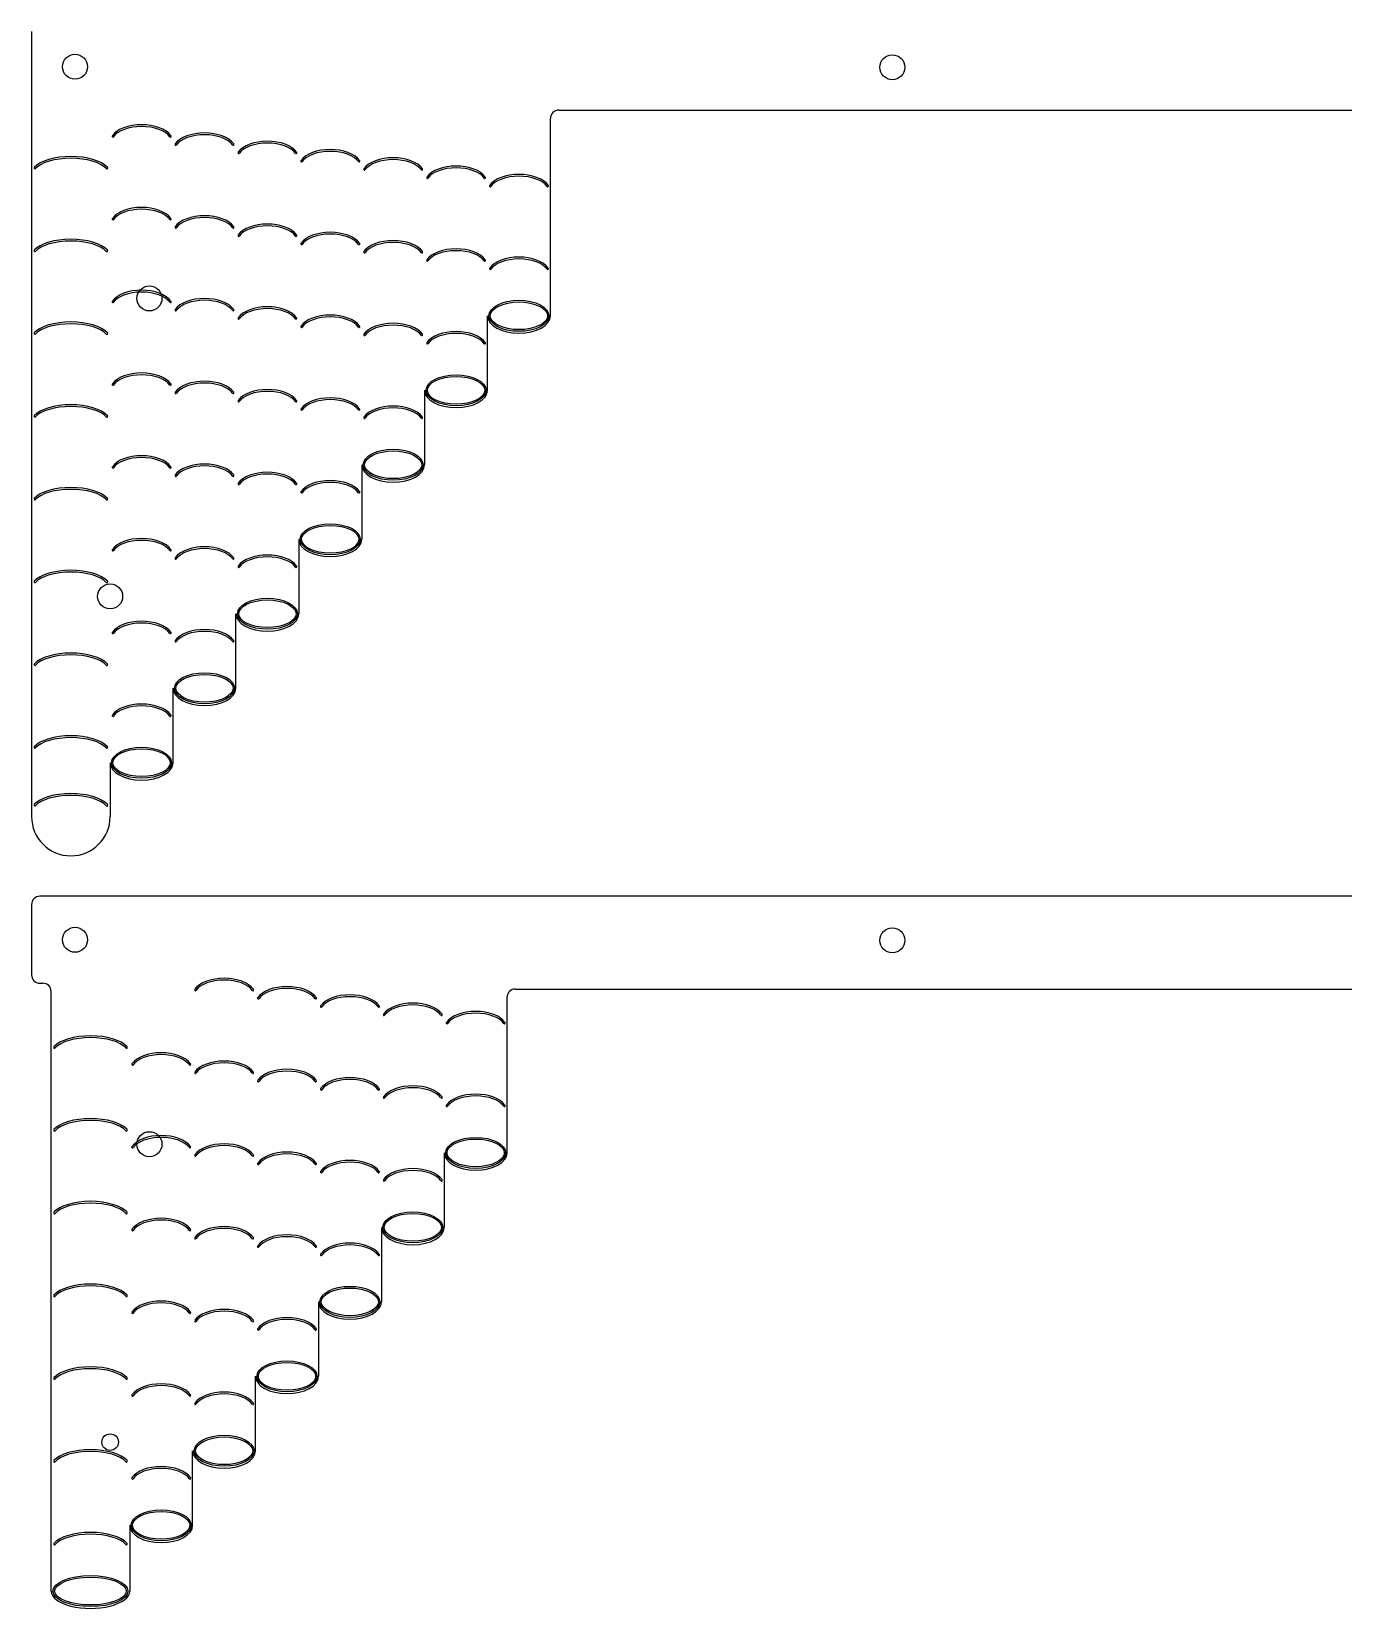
# Model space of a CAD drawing. Header units: millimetres. Extents: x -952 to 939, y -633 to 632.
# Drawn here: x -498.5 to -340, y -313.4 to -122.8 of the extents above; entities that cross this region are included whole.
import ezdxf

# ---------------------------------------------------------------- set-up
doc = ezdxf.new("R2010")
doc.units = ezdxf.units.MM
doc.layers.get('0').update_dxf_attribs({"lineweight": 25, "true_color": 0xffffff})
for name, color, linetype, lineweight, true_color in [('brass', 7, 'Continuous', 25, 0x000000), ('f1', 7, 'Continuous', 25, 0x000000), ('f2', 7, 'Continuous', 25, 0x000000)]:
    doc.layers.add(name, color=color, linetype=linetype, lineweight=lineweight, true_color=true_color)

msp = doc.modelspace()

# ---------------------------------------------------------------- linework, layer by layer
msp.add_line((-440.03, -238.53), (-251.17, -238.53))
for centre, radius in [((-493.25, -127.09), 1.51), ((-394.48, -127.16), 1.51), ((-484.25, -155.09), 1.51), ((-489, -191.09), 1.51), ((-493.25, -232.58), 1.51), ((-394.48, -232.65), 1.51), ((-484.25, -257.28), 1.51), ((-489, -293.28), 1)]:
    msp.add_circle(centre, radius)
for centre, start, end in [((-434.8, -133.34), 90, 180), ((-497.13, -238.83), 0, 90), ((-440.03, -239.53), 90, 180)]:
    msp.add_arc(centre, 1, start, end)
at = {"layer": 'brass'}
for p, q in [((-434.8, -132.34), (-256.39, -132.34)), ((-498.5, -228.33), (-498.5, -236.83)), ((-193.69, -227.33), (-497.5, -227.33)), ((-497.5, -237.83), (-497.13, -237.83))]:
    msp.add_line(p, q, dxfattribs=at)
for centre, start, end in [((-497.5, -228.33), 90, 180), ((-497.5, -236.83), 180, 270)]:
    msp.add_arc(centre, 1, start, end, dxfattribs=at)
at = {"layer": 'f1'}
for p, q in [((-498.5, -122.84), (-498.5, -217.69)), ((-435.8, -157.19), (-435.8, -133.34)), ((-443.4, -166.19), (-443.4, -157.19)), ((-451, -166.19), (-451, -175.19)), ((-458.6, -175.19), (-458.6, -184.19)), ((-466.2, -184.19), (-466.2, -193.19)), ((-473.8, -202.19), (-473.8, -193.19)), ((-481.4, -211.19), (-481.4, -202.19)), ((-489, -211.19), (-489, -217.69))]:
    msp.add_line(p, q, dxfattribs=at)
at = {"layer": 'f1', "color": 5, "true_color": 0x0000ff}
for centre, start, end in [((-498.09, -139.33), 135.4006, 321.3987), ((-489.4, -139.33), 218.6013, 44.5994), ((-498.09, -149.33), 135.4006, 321.3987), ((-489.4, -149.33), 218.6013, 44.5994), ((-498.09, -159.33), 135.4006, 321.3987), ((-489.4, -159.33), 218.6013, 44.5994), ((-498.09, -169.33), 135.4006, 321.3987), ((-489.4, -169.33), 218.6013, 44.5994), ((-498.09, -179.33), 135.4006, 321.3987), ((-489.4, -179.33), 218.6013, 44.5994), ((-498.09, -189.33), 135.4006, 321.3987), ((-489.4, -189.33), 218.6013, 44.5994), ((-498.09, -199.33), 135.4006, 321.3987), ((-489.4, -199.33), 218.6013, 44.5994), ((-498.09, -209.33), 135.4006, 321.3987), ((-489.4, -209.33), 218.6013, 44.5994), ((-498.09, -216.32), 135.4006, 321.3987), ((-489.4, -216.32), 218.6013, 44.5994)]:
    msp.add_arc(centre, 0.103, start, end, dxfattribs=at)
at = {"layer": 'f1'}
msp.add_arc((-493.75, -217.69), 4.75, 180, 360, dxfattribs=at)
at = {"layer": 'f1', "color": 5, "true_color": 0x0000ff}
for centre, major_axis, ratio, start_param, end_param in [((-485.2, -136.19), (3.8, 0), 0.55122, 0.375247, 2.766345), ((-485.2, -136.19), (3.62, 0), 0.517205, 0.343264, 2.798328), ((-477.6, -137.19), (3.8, 0), 0.55122, 0.375247, 2.766345), ((-488.67, -135.49), (0, 0.103), 0.8, 0.79239, 4.038669), ((-481.72, -135.49), (0, 0.103), 0.8, 2.244517, 5.490795), ((-481.07, -136.49), (0, 0.103), 0.8, 0.79239, 4.038669), ((-477.6, -137.19), (3.62, 0), 0.517205, 0.343264, 2.798328), ((-474.12, -136.49), (0, 0.103), 0.8, 2.244517, 5.490795), ((-470, -138.19), (-3.8, 0), 0.55122, 3.51684, 5.907938), ((-470, -138.19), (-3.62, 0), 0.517205, 3.484857, 5.939921), ((-462.4, -139.19), (3.8, 0), 0.55122, 0.375247, 2.766345), ((-493.75, -140.03), (4.75, 0), 0.440976, 0.375247, 2.766345), ((-493.75, -140.03), (4.53, 0), 0.413764, 0.343264, 2.798328), ((-473.47, -137.49), (0, 0.103), 0.8, 0.79239, 4.038669), ((-466.52, -137.49), (0, 0.103), 0.8, 2.244517, 5.490795), ((-465.87, -138.49), (0, 0.103), 0.8, 0.79239, 4.038669), ((-462.4, -139.19), (3.62, 0), 0.517205, 0.343264, 2.798328), ((-458.92, -138.49), (0, 0.103), 0.8, 2.244517, 5.490795), ((-454.8, -140.19), (3.8, 0), 0.55122, 0.375247, 2.766345), ((-454.8, -140.19), (3.62, 0), 0.517205, 0.343264, 2.798328), ((-447.2, -141.19), (3.8, 0), 0.55122, 0.375247, 2.766345), ((-458.27, -139.49), (0, 0.103), 0.8, 0.79239, 4.038669), ((-451.32, -139.49), (0, 0.103), 0.8, 2.244517, 5.490795), ((-450.67, -140.49), (0, 0.103), 0.8, 0.79239, 4.038669), ((-447.2, -141.19), (3.62, 0), 0.517205, 0.343264, 2.798328), ((-443.72, -140.49), (0, 0.103), 0.8, 2.244517, 5.490795), ((-439.6, -142.19), (3.8, 0), 0.55122, 0.375247, 2.766345), ((-439.6, -142.19), (3.62, 0), 0.517205, 0.343264, 2.798328), ((-443.07, -141.49), (0, 0.103), 0.8, 0.79239, 4.038669), ((-436.12, -141.49), (0, 0.103), 0.8, 2.244517, 5.490795), ((-485.2, -146.19), (3.8, 0), 0.55122, 0.375247, 2.766345), ((-485.2, -146.19), (3.62, 0), 0.517205, 0.343264, 2.798328), ((-488.67, -145.49), (0, 0.103), 0.8, 0.79239, 4.038669), ((-481.72, -145.49), (0, 0.103), 0.8, 2.244517, 5.490795), ((-481.07, -146.49), (0, 0.103), 0.8, 0.79239, 4.038669), ((-477.6, -147.19), (-3.8, 0), 0.55122, 3.51684, 5.907938), ((-477.6, -147.19), (-3.62, 0), 0.517205, 3.484857, 5.939921), ((-474.12, -146.49), (0, 0.103), 0.8, 2.244517, 5.490795), ((-470, -148.19), (3.8, 0), 0.55122, 0.375247, 2.766345), ((-470, -148.19), (3.62, 0), 0.517205, 0.343264, 2.798328), ((-493.75, -150.03), (4.75, 0), 0.440976, 0.375247, 2.766345), ((-493.75, -150.03), (4.53, 0), 0.413764, 0.343264, 2.798328), ((-473.47, -147.49), (0, 0.103), 0.8, 0.79239, 4.038669), ((-466.52, -147.49), (0, 0.103), 0.8, 2.244517, 5.490795), ((-465.87, -148.49), (0, 0.103), 0.8, 0.79239, 4.038669), ((-462.4, -149.19), (3.8, 0), 0.55122, 0.375247, 2.766345), ((-462.4, -149.19), (3.62, 0), 0.517205, 0.343264, 2.798328), ((-458.92, -148.49), (0, 0.103), 0.8, 2.244517, 5.490795), ((-454.8, -150.19), (3.8, 0), 0.55122, 0.375247, 2.766345), ((-454.8, -150.19), (3.62, 0), 0.517205, 0.343264, 2.798328), ((-458.27, -149.49), (0, 0.103), 0.8, 0.79239, 4.038669), ((-451.32, -149.49), (0, 0.103), 0.8, 2.244517, 5.490795), ((-450.67, -150.49), (0, 0.103), 0.8, 0.79239, 4.038669), ((-447.2, -151.19), (3.8, 0), 0.55122, 0.375247, 2.766345), ((-447.2, -151.19), (3.62, 0), 0.517205, 0.343264, 2.798328), ((-443.72, -150.49), (0, 0.103), 0.8, 2.244517, 5.490795), ((-439.6, -152.19), (3.8, 0), 0.55122, 0.375247, 2.766345), ((-439.6, -152.19), (3.62, 0), 0.517205, 0.343264, 2.798328), ((-443.07, -151.49), (0, 0.103), 0.8, 0.79239, 4.038669), ((-436.12, -151.49), (0, 0.103), 0.8, 2.244517, 5.490795), ((-485.2, -156.19), (-3.8, 0), 0.55122, 3.51684, 5.907938), ((-485.2, -156.19), (-3.62, 0), 0.517205, 3.484857, 5.939921), ((-488.67, -155.49), (0, 0.103), 0.8, 0.79239, 4.038669), ((-481.72, -155.49), (0, 0.103), 0.8, 2.244517, 5.490795), ((-477.6, -157.19), (3.8, 0), 0.55122, 0.375247, 2.766345), ((-477.6, -157.19), (3.62, 0), 0.517205, 0.343264, 2.798328), ((-470, -158.19), (3.8, 0), 0.55122, 0.375247, 2.766345), ((-493.75, -160.03), (4.75, 0), 0.440976, 0.375247, 2.766345), ((-481.07, -156.49), (0, 0.103), 0.8, 0.79239, 4.038669), ((-474.12, -156.49), (0, 0.103), 0.8, 2.244517, 5.490795), ((-473.47, -157.49), (0, 0.103), 0.8, 0.79239, 4.038669), ((-470, -158.19), (3.62, 0), 0.517205, 0.343264, 2.798328), ((-466.52, -157.49), (0, 0.103), 0.8, 2.244517, 5.490795), ((-462.4, -159.19), (3.8, 0), 0.55122, 0.375247, 2.766345), ((-462.4, -159.19), (3.62, 0), 0.517205, 0.343264, 2.798328), ((-454.8, -160.19), (3.8, 0), 0.55122, 0.375247, 2.766345), ((-493.75, -160.03), (4.53, 0), 0.413764, 0.343264, 2.798328), ((-465.87, -158.49), (0, 0.103), 0.8, 0.79239, 4.038669), ((-458.92, -158.49), (0, 0.103), 0.8, 2.244517, 5.490795), ((-458.27, -159.49), (0, 0.103), 0.8, 0.79239, 4.038669), ((-454.8, -160.19), (3.62, 0), 0.517205, 0.343264, 2.798328), ((-451.32, -159.49), (0, 0.103), 0.8, 2.244517, 5.490795), ((-447.2, -161.19), (3.8, 0), 0.55122, 0.375247, 2.766345), ((-447.2, -161.19), (3.62, 0), 0.517205, 0.343264, 2.798328), ((-450.67, -160.49), (0, 0.103), 0.8, 0.79239, 4.038669), ((-443.72, -160.49), (0, 0.103), 0.8, 2.244517, 5.490795), ((-488.67, -165.49), (0, 0.103), 0.8, 0.79239, 4.038669), ((-485.2, -166.19), (3.8, 0), 0.55122, 0.375247, 2.766345), ((-485.2, -166.19), (3.62, 0), 0.517205, 0.343264, 2.798328), ((-481.72, -165.49), (0, 0.103), 0.8, 2.244517, 5.490795), ((-477.6, -167.19), (3.8, 0), 0.55122, 0.375247, 2.766345), ((-477.6, -167.19), (3.62, 0), 0.517205, 0.343264, 2.798328), ((-481.07, -166.49), (0, 0.103), 0.8, 0.79239, 4.038669), ((-474.12, -166.49), (0, 0.103), 0.8, 2.244517, 5.490795), ((-473.47, -167.49), (0, 0.103), 0.8, 0.79239, 4.038669), ((-470, -168.19), (3.8, 0), 0.55122, 0.375247, 2.766345), ((-470, -168.19), (3.62, 0), 0.517205, 0.343264, 2.798328), ((-466.52, -167.49), (0, 0.103), 0.8, 2.244517, 5.490795), ((-462.4, -169.19), (3.8, 0), 0.55122, 0.375247, 2.766345), ((-462.4, -169.19), (3.62, 0), 0.517205, 0.343264, 2.798328), ((-493.75, -170.03), (4.75, 0), 0.440976, 0.375247, 2.766345), ((-493.75, -170.03), (4.53, 0), 0.413764, 0.343264, 2.798328), ((-465.87, -168.49), (0, 0.103), 0.8, 0.79239, 4.038669), ((-458.92, -168.49), (0, 0.103), 0.8, 2.244517, 5.490795), ((-458.27, -169.49), (0, 0.103), 0.8, 0.79239, 4.038669), ((-454.8, -170.19), (3.8, 0), 0.55122, 0.375247, 2.766345), ((-454.8, -170.19), (3.62, 0), 0.517205, 0.343264, 2.798328), ((-451.32, -169.49), (0, 0.103), 0.8, 2.244517, 5.490795), ((-485.2, -176.19), (3.8, 0), 0.55122, 0.375247, 2.766345), ((-485.2, -176.19), (3.62, 0), 0.517205, 0.343264, 2.798328), ((-477.6, -177.19), (3.8, 0), 0.55122, 0.375247, 2.766345), ((-488.67, -175.49), (0, 0.103), 0.8, 0.79239, 4.038669), ((-481.72, -175.49), (0, 0.103), 0.8, 2.244517, 5.490795), ((-481.07, -176.49), (0, 0.103), 0.8, 0.79239, 4.038669), ((-477.6, -177.19), (3.62, 0), 0.517205, 0.343264, 2.798328), ((-474.12, -176.49), (0, 0.103), 0.8, 2.244517, 5.490795), ((-470, -178.19), (3.8, 0), 0.55122, 0.375247, 2.766345), ((-470, -178.19), (3.62, 0), 0.517205, 0.343264, 2.798328), ((-462.4, -179.19), (3.8, 0), 0.55122, 0.375247, 2.766345), ((-493.75, -180.03), (4.75, 0), 0.440976, 0.375247, 2.766345), ((-493.75, -180.03), (4.53, 0), 0.413764, 0.343264, 2.798328), ((-473.47, -177.49), (0, 0.103), 0.8, 0.79239, 4.038669), ((-466.52, -177.49), (0, 0.103), 0.8, 2.244517, 5.490795), ((-465.87, -178.49), (0, 0.103), 0.8, 0.79239, 4.038669), ((-462.4, -179.19), (3.62, 0), 0.517205, 0.343264, 2.798328), ((-458.92, -178.49), (0, 0.103), 0.8, 2.244517, 5.490795), ((-485.2, -186.19), (3.8, 0), 0.55122, 0.375247, 2.766345), ((-485.2, -186.19), (3.62, 0), 0.517205, 0.343264, 2.798328), ((-488.67, -185.49), (0, 0.103), 0.8, 0.79239, 4.038669), ((-481.72, -185.49), (0, 0.103), 0.8, 2.244517, 5.490795), ((-481.07, -186.49), (0, 0.103), 0.8, 0.79239, 4.038669), ((-477.6, -187.19), (3.8, 0), 0.55122, 0.375247, 2.766345), ((-477.6, -187.19), (3.62, 0), 0.517205, 0.343264, 2.798328), ((-474.12, -186.49), (0, 0.103), 0.8, 2.244517, 5.490795), ((-470, -188.19), (3.8, 0), 0.55122, 0.375247, 2.766345), ((-470, -188.19), (3.62, 0), 0.517205, 0.343264, 2.798328), ((-493.75, -190.03), (4.75, 0), 0.440976, 0.375247, 2.766345), ((-493.75, -190.03), (4.53, 0), 0.413764, 0.343264, 2.798328), ((-473.47, -187.49), (0, 0.103), 0.8, 0.79239, 4.038669), ((-466.52, -187.49), (0, 0.103), 0.8, 2.244517, 5.490795), ((-485.2, -196.19), (3.8, 0), 0.55122, 0.375247, 2.766345), ((-485.2, -196.19), (3.62, 0), 0.517205, 0.343264, 2.798328), ((-488.67, -195.49), (0, 0.103), 0.8, 0.79239, 4.038669), ((-481.72, -195.49), (0, 0.103), 0.8, 2.244517, 5.490795), ((-477.6, -197.19), (3.8, 0), 0.55122, 0.375247, 2.766345), ((-477.6, -197.19), (3.62, 0), 0.517205, 0.343264, 2.798328), ((-493.75, -200.03), (4.75, 0), 0.440976, 0.375247, 2.766345), ((-493.75, -200.03), (4.53, 0), 0.413764, 0.343264, 2.798328), ((-481.07, -196.49), (0, 0.103), 0.8, 0.79239, 4.038669), ((-474.12, -196.49), (0, 0.103), 0.8, 2.244517, 5.490795), ((-488.67, -205.49), (0, 0.103), 0.8, 0.79239, 4.038669), ((-485.2, -206.19), (3.8, 0), 0.55122, 0.375247, 2.766345), ((-485.2, -206.19), (3.62, 0), 0.517205, 0.343264, 2.798328), ((-481.72, -205.49), (0, 0.103), 0.8, 2.244517, 5.490795), ((-493.75, -210.03), (4.75, 0), 0.440976, 0.375247, 2.766345), ((-493.75, -210.03), (4.53, 0), 0.413764, 0.343264, 2.798328), ((-493.75, -217.01), (4.75, 0), 0.440976, 0.375247, 2.766345), ((-493.75, -217.01), (4.53, 0), 0.413764, 0.343264, 2.798328)]:
    msp.add_ellipse(centre, major_axis=major_axis, ratio=ratio, start_param=start_param, end_param=end_param, dxfattribs=at)
for centre, major_axis, ratio in [((-439.6, -157.19), (3.62, 0), 0.517205), ((-439.6, -157.19), (-3.46, 0), 0.483354), ((-447.2, -166.19), (3.62, 0), 0.517205), ((-447.2, -166.19), (-3.46, 0), 0.483354), ((-454.8, -175.19), (3.62, 0), 0.517205), ((-454.8, -175.19), (-3.46, 0), 0.483354), ((-462.4, -184.19), (3.62, 0), 0.517205), ((-462.4, -184.19), (-3.46, 0), 0.483354), ((-470, -193.19), (3.62, 0), 0.517205), ((-470, -193.19), (-3.46, 0), 0.483354), ((-477.6, -202.19), (3.62, 0), 0.517205), ((-477.6, -202.19), (-3.46, 0), 0.483354), ((-485.2, -211.19), (3.62, 0), 0.517205), ((-485.2, -211.19), (-3.46, 0), 0.483354)]:
    msp.add_ellipse(centre, major_axis=major_axis, ratio=ratio, dxfattribs=at)
at = {"layer": 'f1'}
for centre in [(-439.6, -157.19), (-447.2, -166.19), (-454.8, -175.19), (-462.4, -184.19), (-470, -193.19), (-477.6, -202.19), (-485.2, -211.19)]:
    msp.add_ellipse(centre, major_axis=(3.8, 0), ratio=0.55122, start_param=3.141593, end_param=0, dxfattribs=at)
at = {"layer": 'f2'}
for p, q in [((-496.13, -311.28), (-496.13, -238.83)), ((-441.03, -258.33), (-441.03, -239.53)), ((-448.63, -258.33), (-448.63, -267.33)), ((-456.23, -267.33), (-456.23, -276.33)), ((-463.83, -276.33), (-463.83, -285.33)), ((-471.43, -294.33), (-471.43, -285.33)), ((-479.03, -303.33), (-479.03, -294.33)), ((-486.63, -303.33), (-486.63, -311.28))]:
    msp.add_line(p, q, dxfattribs=at)
at = {"layer": 'f2', "color": 5, "true_color": 0x0000ff}
for centre, start, end in [((-495.72, -245.59), 135.4006, 321.3987), ((-487.03, -245.59), 218.6013, 44.5994), ((-495.72, -255.59), 135.4006, 321.3987), ((-487.03, -255.59), 218.6013, 44.5994), ((-495.72, -265.59), 135.4006, 321.3987), ((-487.03, -265.59), 218.6013, 44.5994), ((-495.72, -275.59), 135.4006, 321.3987), ((-487.03, -275.59), 218.6013, 44.5994), ((-495.72, -285.59), 135.4006, 321.3987), ((-487.03, -285.59), 218.6013, 44.5994), ((-495.72, -295.59), 135.4006, 321.3987), ((-487.03, -295.59), 218.6013, 44.5994), ((-495.72, -305.59), 135.4006, 321.3987), ((-487.03, -305.59), 218.6013, 44.5994)]:
    msp.add_arc(centre, 0.103, start, end, dxfattribs=at)
for centre, major_axis, ratio, start_param, end_param in [((-475.23, -239.33), (-3.8, 0), 0.55122, 3.51684, 5.907938), ((-475.23, -239.33), (-3.62, 0), 0.517205, 3.484857, 5.939921), ((-478.7, -238.64), (0, 0.103), 0.8, 0.79239, 4.038669), ((-471.75, -238.64), (0, 0.103), 0.8, 2.244517, 5.490795), ((-471.1, -239.64), (0, 0.103), 0.8, 0.79239, 4.038669), ((-467.63, -240.33), (3.8, 0), 0.55122, 0.375247, 2.766345), ((-467.63, -240.33), (3.62, 0), 0.517205, 0.343264, 2.798328), ((-464.15, -239.64), (0, 0.103), 0.8, 2.244517, 5.490795), ((-460.03, -241.33), (3.8, 0), 0.55122, 0.375247, 2.766345), ((-460.03, -241.33), (3.62, 0), 0.517205, 0.343264, 2.798328), ((-463.5, -240.64), (0, 0.103), 0.8, 0.79239, 4.038669), ((-456.55, -240.64), (0, 0.103), 0.8, 2.244517, 5.490795), ((-455.9, -241.64), (0, 0.103), 0.8, 0.79239, 4.038669), ((-452.43, -242.33), (3.8, 0), 0.55122, 0.375247, 2.766345), ((-452.43, -242.33), (3.62, 0), 0.517205, 0.343264, 2.798328), ((-448.95, -241.64), (0, 0.103), 0.8, 2.244517, 5.490795), ((-444.83, -243.33), (3.8, 0), 0.55122, 0.375247, 2.766345), ((-444.83, -243.33), (3.62, 0), 0.517205, 0.343264, 2.798328), ((-448.3, -242.64), (0, 0.103), 0.8, 0.79239, 4.038669), ((-441.35, -242.64), (0, 0.103), 0.8, 2.244517, 5.490795), ((-491.38, -246.28), (-4.75, 0), 0.440976, 3.51684, 5.907938), ((-491.38, -246.28), (-4.53, 0), 0.413764, 3.484857, 5.939921), ((-486.3, -247.64), (0, 0.103), 0.8, 0.79239, 4.038669), ((-482.83, -248.33), (-3.8, 0), 0.55122, 3.51684, 5.907938), ((-482.83, -248.33), (-3.62, 0), 0.517205, 3.484857, 5.939921), ((-479.35, -247.64), (0, 0.103), 0.8, 2.244517, 5.490795), ((-475.23, -249.33), (3.8, 0), 0.55122, 0.375247, 2.766345), ((-475.23, -249.33), (3.62, 0), 0.517205, 0.343264, 2.798328), ((-478.7, -248.64), (0, 0.103), 0.8, 0.79239, 4.038669), ((-471.75, -248.64), (0, 0.103), 0.8, 2.244517, 5.490795), ((-471.1, -249.64), (0, 0.103), 0.8, 0.79239, 4.038669), ((-467.63, -250.33), (3.8, 0), 0.55122, 0.375247, 2.766345), ((-467.63, -250.33), (3.62, 0), 0.517205, 0.343264, 2.798328), ((-464.15, -249.64), (0, 0.103), 0.8, 2.244517, 5.490795), ((-460.03, -251.33), (3.8, 0), 0.55122, 0.375247, 2.766345), ((-460.03, -251.33), (3.62, 0), 0.517205, 0.343264, 2.798328), ((-463.5, -250.64), (0, 0.103), 0.8, 0.79239, 4.038669), ((-456.55, -250.64), (0, 0.103), 0.8, 2.244517, 5.490795), ((-452.43, -252.33), (3.8, 0), 0.55122, 0.375247, 2.766345), ((-452.43, -252.33), (3.62, 0), 0.517205, 0.343264, 2.798328), ((-444.83, -253.33), (3.8, 0), 0.55122, 0.375247, 2.766345), ((-444.83, -253.33), (3.62, 0), 0.517205, 0.343264, 2.798328), ((-455.9, -251.64), (0, 0.103), 0.8, 0.79239, 4.038669), ((-448.95, -251.64), (0, 0.103), 0.8, 2.244517, 5.490795), ((-448.3, -252.64), (0, 0.103), 0.8, 0.79239, 4.038669), ((-441.35, -252.64), (0, 0.103), 0.8, 2.244517, 5.490795), ((-491.38, -256.28), (-4.75, 0), 0.440976, 3.51684, 5.907938), ((-491.38, -256.28), (-4.53, 0), 0.413764, 3.484857, 5.939921), ((-482.83, -258.33), (3.8, 0), 0.55122, 0.375247, 2.766345), ((-482.83, -258.33), (3.62, 0), 0.517205, 0.343264, 2.798328), ((-486.3, -257.64), (0, 0.103), 0.8, 0.79239, 4.038669), ((-479.35, -257.64), (0, 0.103), 0.8, 2.244517, 5.490795), ((-478.7, -258.64), (0, 0.103), 0.8, 0.79239, 4.038669), ((-475.23, -259.33), (3.8, 0), 0.55122, 0.375247, 2.766345), ((-475.23, -259.33), (3.62, 0), 0.517205, 0.343264, 2.798328), ((-471.75, -258.64), (0, 0.103), 0.8, 2.244517, 5.490795), ((-467.63, -260.33), (3.8, 0), 0.55122, 0.375247, 2.766345), ((-467.63, -260.33), (3.62, 0), 0.517205, 0.343264, 2.798328), ((-471.1, -259.64), (0, 0.103), 0.8, 0.79239, 4.038669), ((-464.15, -259.64), (0, 0.103), 0.8, 2.244517, 5.490795), ((-463.5, -260.64), (0, 0.103), 0.8, 0.79239, 4.038669), ((-460.03, -261.33), (3.8, 0), 0.55122, 0.375247, 2.766345), ((-460.03, -261.33), (3.62, 0), 0.517205, 0.343264, 2.798328), ((-456.55, -260.64), (0, 0.103), 0.8, 2.244517, 5.490795), ((-452.43, -262.33), (3.8, 0), 0.55122, 0.375247, 2.766345), ((-452.43, -262.33), (3.62, 0), 0.517205, 0.343264, 2.798328), ((-455.9, -261.64), (0, 0.103), 0.8, 0.79239, 4.038669), ((-448.95, -261.64), (0, 0.103), 0.8, 2.244517, 5.490795), ((-491.38, -266.28), (-4.75, 0), 0.440976, 3.51684, 5.907938), ((-491.38, -266.28), (-4.53, 0), 0.413764, 3.484857, 5.939921), ((-482.83, -268.33), (3.8, 0), 0.55122, 0.375247, 2.766345), ((-482.83, -268.33), (3.62, 0), 0.517205, 0.343264, 2.798328), ((-486.3, -267.64), (0, 0.103), 0.8, 0.79239, 4.038669), ((-479.35, -267.64), (0, 0.103), 0.8, 2.244517, 5.490795), ((-478.7, -268.64), (0, 0.103), 0.8, 0.79239, 4.038669), ((-475.23, -269.33), (3.8, 0), 0.55122, 0.375247, 2.766345), ((-475.23, -269.33), (3.62, 0), 0.517205, 0.343264, 2.798328), ((-471.75, -268.64), (0, 0.103), 0.8, 2.244517, 5.490795), ((-467.63, -270.33), (3.8, 0), 0.55122, 0.375247, 2.766345), ((-467.63, -270.33), (3.62, 0), 0.517205, 0.343264, 2.798328), ((-471.1, -269.64), (0, 0.103), 0.8, 0.79239, 4.038669), ((-464.15, -269.64), (0, 0.103), 0.8, 2.244517, 5.490795), ((-463.5, -270.64), (0, 0.103), 0.8, 0.79239, 4.038669), ((-460.03, -271.33), (3.8, 0), 0.55122, 0.375247, 2.766345), ((-460.03, -271.33), (3.62, 0), 0.517205, 0.343264, 2.798328), ((-456.55, -270.64), (0, 0.103), 0.8, 2.244517, 5.490795), ((-491.38, -276.28), (-4.75, 0), 0.440976, 3.51684, 5.907938), ((-491.38, -276.28), (-4.53, 0), 0.413764, 3.484857, 5.939921), ((-482.83, -278.33), (3.8, 0), 0.55122, 0.375247, 2.766345), ((-486.3, -277.64), (0, 0.103), 0.8, 0.79239, 4.038669), ((-482.83, -278.33), (3.62, 0), 0.517205, 0.343264, 2.798328), ((-479.35, -277.64), (0, 0.103), 0.8, 2.244517, 5.490795), ((-475.23, -279.33), (3.8, 0), 0.55122, 0.375247, 2.766345), ((-475.23, -279.33), (3.62, 0), 0.517205, 0.343264, 2.798328), ((-478.7, -278.64), (0, 0.103), 0.8, 0.79239, 4.038669), ((-471.75, -278.64), (0, 0.103), 0.8, 2.244517, 5.490795), ((-471.1, -279.64), (0, 0.103), 0.8, 0.79239, 4.038669), ((-467.63, -280.33), (3.8, 0), 0.55122, 0.375247, 2.766345), ((-467.63, -280.33), (3.62, 0), 0.517205, 0.343264, 2.798328), ((-464.15, -279.64), (0, 0.103), 0.8, 2.244517, 5.490795), ((-491.38, -286.28), (-4.75, 0), 0.440976, 3.51684, 5.907938), ((-491.38, -286.28), (-4.53, 0), 0.413764, 3.484857, 5.939921), ((-486.3, -287.64), (0, 0.103), 0.8, 0.79239, 4.038669), ((-482.83, -288.33), (3.8, 0), 0.55122, 0.375247, 2.766345), ((-482.83, -288.33), (3.62, 0), 0.517205, 0.343264, 2.798328), ((-479.35, -287.64), (0, 0.103), 0.8, 2.244517, 5.490795), ((-475.23, -289.33), (3.8, 0), 0.55122, 0.375247, 2.766345), ((-475.23, -289.33), (3.62, 0), 0.517205, 0.343264, 2.798328), ((-478.7, -288.64), (0, 0.103), 0.8, 0.79239, 4.038669), ((-471.75, -288.64), (0, 0.103), 0.8, 2.244517, 5.490795), ((-491.38, -296.28), (-4.75, 0), 0.440976, 3.51684, 5.907938), ((-491.38, -296.28), (-4.53, 0), 0.413764, 3.484857, 5.939921), ((-482.83, -298.33), (3.8, 0), 0.55122, 0.375247, 2.766345), ((-482.83, -298.33), (3.62, 0), 0.517205, 0.343264, 2.798328), ((-486.3, -297.64), (0, 0.103), 0.8, 0.79239, 4.038669), ((-479.35, -297.64), (0, 0.103), 0.8, 2.244517, 5.490795), ((-491.38, -306.28), (-4.75, 0), 0.440976, 3.51684, 5.907938), ((-491.38, -306.28), (-4.53, 0), 0.413764, 3.484857, 5.939921)]:
    msp.add_ellipse(centre, major_axis=major_axis, ratio=ratio, start_param=start_param, end_param=end_param, dxfattribs=at)
for centre, major_axis, ratio in [((-444.83, -258.33), (3.62, 0), 0.517205), ((-444.83, -258.33), (-3.46, 0), 0.483354), ((-452.43, -267.33), (3.62, 0), 0.517205), ((-452.43, -267.33), (-3.46, 0), 0.483354), ((-460.03, -276.33), (3.62, 0), 0.517205), ((-460.03, -276.33), (-3.46, 0), 0.483354), ((-467.63, -285.33), (3.62, 0), 0.517205), ((-467.63, -285.33), (-3.46, 0), 0.483354), ((-475.23, -294.33), (3.62, 0), 0.517205), ((-475.23, -294.33), (-3.46, 0), 0.483354), ((-482.83, -303.33), (3.62, 0), 0.517205), ((-482.83, -303.33), (-3.46, 0), 0.483354), ((-491.38, -311.28), (-4.53, 0), 0.413764), ((-491.38, -311.28), (-4.33, 0), 0.386683)]:
    msp.add_ellipse(centre, major_axis=major_axis, ratio=ratio, dxfattribs=at)
at = {"layer": 'f2'}
for centre, major_axis, ratio, start_param, end_param in [((-444.83, -258.33), (3.8, 0), 0.55122, 3.141593, 0), ((-452.43, -267.33), (3.8, 0), 0.55122, 3.141593, 0), ((-460.03, -276.33), (3.8, 0), 0.55122, 3.141593, 0), ((-467.63, -285.33), (3.8, 0), 0.55122, 3.141593, 0), ((-475.23, -294.33), (3.8, 0), 0.55122, 3.141593, 0), ((-482.83, -303.33), (3.8, 0), 0.55122, 3.141593, 0), ((-491.38, -311.28), (-4.75, 0), 0.440976, 0, 3.141593)]:
    msp.add_ellipse(centre, major_axis=major_axis, ratio=ratio, start_param=start_param, end_param=end_param, dxfattribs=at)

doc.saveas('drawing.dxf')
